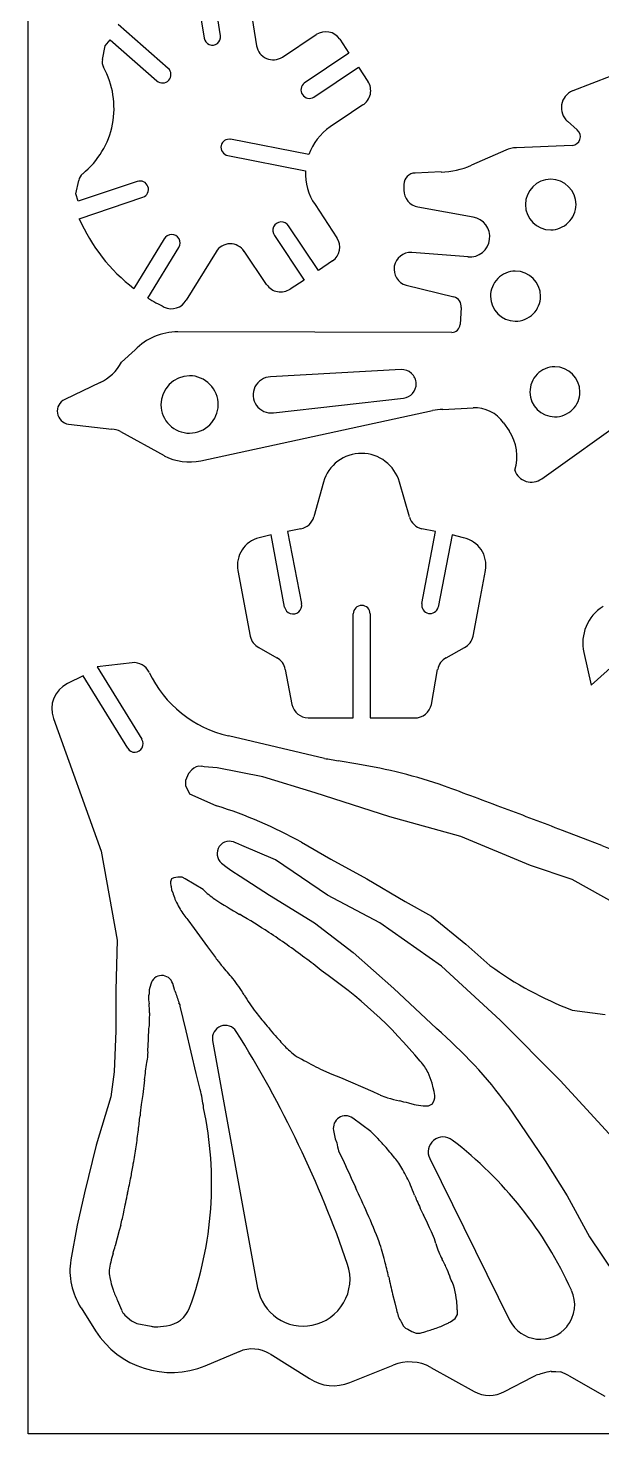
# Model space of a CAD drawing. Extents: x 81 to 378, y 115 to 614.
# Drawn here: x 81.3 to 183.3, y 115.3 to 365.1 of the extents above; entities that cross this region are included whole.
import ezdxf

# ---------------------------------------------------------------- set-up
doc = ezdxf.new("R2010")
doc.units = 0
doc.header["$MEASUREMENT"] = 0
doc.layers.add('CYAN', color=4, linetype='CONTINUOUS')

msp = doc.modelspace()

# ---------------------------------------------------------------- linework, layer by layer
at = {"layer": 'CYAN'}
for p, q in [((81.29, 115.3), (81.29, 613.9)), ((110.89, 373.51), (112.59, 363.31)), ((115.49, 363.71), (113.89, 374.11)), ((120.29, 371.91), (121.89, 361.91)), ((106.19, 357.91), (97.29, 365.71)), ((94.99, 361.91), (95.89, 363.01)), ((95.89, 363.01), (104.19, 355.71)), ((126.49, 359.91), (132.49, 363.91)), ((136.69, 363.11), (138.29, 360.61)), ((94.49, 359.51), (94.99, 361.91)), ((138.29, 360.61), (130.39, 355.31)), ((132.09, 352.81), (139.99, 358.11)), ((139.99, 358.11), (141.69, 355.61)), ((184.89, 356.51), (178.09, 353.91)), ((138.78, 350.06), (134.99, 347.51)), ((140.79, 351.41), (138.78, 350.06)), ((177.19, 348.51), (178.89, 347.01)), ((131.19, 342.61), (117.29, 345.31)), ((116.79, 342.41), (130.59, 339.71)), ((166.19, 343.41), (160.09, 340.71)), ((177.99, 344.21), (168.09, 343.81)), ((89.79, 335.61), (90.29, 338.01)), ((100.69, 337.81), (90.19, 334.31)), ((148.09, 337.31), (148.09, 336.31)), ((154.69, 339.51), (150.09, 339.31)), ((90.19, 334.31), (89.79, 335.61)), ((90.39, 331.21), (101.69, 335.01)), ((132.29, 333.71), (136.19, 327.81)), ((150.59, 333.31), (160.39, 331.51)), ((132.89, 322.01), (127.59, 329.91)), ((105.49, 327.61), (100.09, 318.81)), ((125.09, 328.21), (130.39, 320.31)), ((102.59, 317.11), (108.09, 326.11)), ((114.69, 325.31), (109.39, 316.71)), ((123.69, 319.51), (119.69, 325.41)), ((159.49, 324.41), (149.49, 325.21)), ((135.39, 323.71), (132.89, 322.01)), ((130.39, 320.31), (127.89, 318.71)), ((148.49, 319.41), (156.99, 317.31)), ((158.29, 315.41), (158.09, 312.41)), ((156.59, 311.01), (107.89, 311.11)), ((100.29, 307.91), (97.89, 305.71)), ((147.59, 304.41), (124.39, 303.11)), ((94.09, 302.11), (87.79, 299.11)), ((124.89, 296.71), (147.99, 299.31)), ((154.99, 297.31), (160.39, 297.61)), ((111.99, 288.21), (153.19, 297.11)), ((165.79, 294.91), (166.79, 293.51)), ((172.59, 285.01), (188.19, 296.11)), ((88.49, 294.71), (96.19, 293.81)), ((97.69, 293.41), (105.49, 289.11)), ((133.79, 284.41), (132.09, 278.21)), ((149.09, 278.21), (147.29, 284.41)), ((124.49, 275.01), (122.39, 274.51)), ((126.89, 262.21), (124.49, 275.01)), ((129.79, 276.11), (127.39, 275.61)), ((127.39, 275.61), (129.89, 262.81)), ((153.69, 275.61), (151.29, 276.11)), ((151.29, 262.81), (153.69, 275.61)), ((156.69, 275.01), (154.19, 262.21)), ((158.69, 274.51), (156.69, 275.01)), ((118.59, 268.71), (120.79, 257.01)), ((161.7, 263.97), (162.59, 268.71)), ((160.39, 257.01), (161.7, 263.97)), ((139.09, 242.51), (139.09, 261.01)), ((142.09, 261.01), (142.09, 242.51)), ((181.39, 248.31), (193.09, 258.91)), ((122.29, 255.01), (125.49, 253.21)), ((155.59, 253.21), (158.89, 255.01)), ((99.79, 252.31), (93.59, 251.61)), ((180.09, 254.11), (181.39, 248.31)), ((91.09, 250.01), (88.29, 248.61)), ((98.99, 237.11), (91.09, 250.01)), ((93.59, 251.61), (101.49, 238.71)), ((126.99, 251.11), (128.19, 244.91)), ((152.99, 244.91), (154.09, 251.11)), ((85.79, 242.41), (94.29, 218.81)), ((131.09, 242.51), (139.09, 242.51)), ((142.09, 242.51), (149.99, 242.51)), ((133.99, 235.31), (116.89, 239.31)), ((139.89, 234.31), (136.39, 234.91)), ((109.79, 232.61), (109.29, 231.41)), ((110.39, 233.31), (109.79, 232.61)), ((112.59, 233.81), (112.09, 233.91)), ((114.89, 233.61), (112.59, 233.81)), ((122.99, 232.01), (114.89, 233.61)), ((109.29, 231.41), (109.29, 230.51)), ((109.29, 230.51), (109.99, 229.01)), ((132.29, 229.21), (122.99, 232.01)), ((109.99, 229.01), (111.99, 228.11)), ((111.99, 228.11), (114.79, 226.91)), ((145.59, 224.91), (132.29, 229.21)), ((158.19, 221.41), (145.59, 224.91)), ((180.77, 220.78), (176.29, 222.51)), ((119.29, 219.81), (118.19, 220.31)), ((125.29, 217.31), (119.29, 219.81)), ((129.89, 220.41), (135.09, 217.41)), ((170.59, 216.31), (158.19, 221.41)), ((183.29, 219.81), (180.77, 220.78)), ((94.29, 218.81), (97.09, 203.01)), ((134.49, 211.01), (125.29, 217.31)), ((135.09, 217.41), (141.49, 213.91)), ((115.69, 216.71), (116.69, 215.91)), ((116.69, 215.91), (117.49, 215.31)), ((117.49, 215.31), (118.99, 214.41)), ((177.99, 213.81), (170.59, 216.31)), ((106.79, 213.91), (106.59, 213.41)), ((106.69, 212.61), (106.79, 211.91)), ((107.19, 214.11), (106.79, 213.91)), ((107.89, 214.21), (107.19, 214.11)), ((108.69, 214.21), (107.89, 214.21)), ((109.19, 213.91), (108.69, 214.21)), ((112.39, 212.01), (109.19, 213.91)), ((118.99, 214.41), (124.19, 211.01)), ((141.49, 213.91), (148.29, 209.91)), ((186.19, 209.21), (177.99, 213.81)), ((106.79, 211.91), (106.99, 211.51)), ((107.39, 210.31), (107.69, 209.71)), ((124.19, 211.01), (132.19, 206.11)), ((143.79, 206.11), (134.49, 211.01)), ((148.29, 209.91), (152.99, 207.31)), ((109.69, 206.61), (110.79, 205.11)), ((110.79, 205.11), (113.19, 201.81)), ((132.19, 206.11), (139.09, 200.81)), ((154.79, 198.41), (143.79, 206.11)), ((152.99, 207.31), (159.09, 202.31)), ((97.09, 203.01), (96.89, 194.11)), ((113.19, 201.81), (114.59, 199.91)), ((139.09, 200.81), (146.29, 194.41)), ((159.09, 202.31), (163.39, 198.51)), ((165.19, 188.81), (154.79, 198.41)), ((103.09, 195.21), (102.79, 194.21)), ((107.39, 194.01), (106.99, 195.31)), ((96.89, 194.11), (96.89, 186.91)), ((102.79, 193.51), (102.69, 193.11)), ((102.79, 194.21), (102.79, 193.51)), ((146.29, 194.41), (153.89, 187.31)), ((102.89, 190.11), (102.79, 188.91)), ((108.29, 191.51), (108.09, 191.91)), ((108.29, 191.31), (108.29, 191.51)), ((109.39, 186.91), (108.29, 191.31)), ((177.99, 190.61), (183.89, 189.81)), ((102.79, 188.91), (102.79, 187.71)), ((175.89, 178.11), (165.19, 188.81)), ((96.89, 186.91), (96.59, 179.61)), ((111.19, 179.31), (109.39, 186.91)), ((114.09, 185.21), (122.09, 141.21)), ((133.29, 180.11), (135.29, 179.21)), ((96.59, 179.61), (95.99, 175.21)), ((101.99, 178.21), (101.69, 175.61)), ((111.89, 176.51), (111.19, 179.31)), ((135.29, 179.21), (136.79, 178.61)), ((136.79, 178.61), (142.59, 176.11)), ((153.29, 176.81), (153.09, 177.61)), ((186.59, 166.41), (175.89, 178.11)), ((95.99, 175.21), (93.39, 166.61)), ((101.69, 175.61), (101.39, 173.81)), ((153.49, 176.11), (153.29, 176.81)), ((153.59, 175.41), (153.49, 176.11)), ((153.49, 174.61), (153.59, 175.01)), ((153.59, 175.01), (153.59, 175.41)), ((147.29, 174.51), (147.99, 174.31)), ((147.99, 174.31), (148.49, 174.21)), ((148.49, 174.21), (148.89, 174.11)), ((148.89, 174.11), (149.89, 173.81)), ((152.49, 173.61), (153.19, 173.91)), ((153.19, 173.91), (153.49, 174.61)), ((166.59, 173.61), (173.19, 163.81)), ((142.19, 169.01), (138.99, 171.41)), ((135.59, 169.21), (135.89, 167.71)), ((135.89, 167.71), (136.19, 167.01)), ((143.39, 167.81), (142.19, 169.01)), ((93.39, 166.61), (91.29, 158.11)), ((136.19, 167.01), (136.29, 166.31)), ((136.29, 166.31), (136.39, 165.91)), ((136.39, 165.91), (136.49, 165.61)), ((136.49, 165.61), (137.49, 163.51)), ((152.69, 164.21), (166.89, 135.51)), ((173.19, 163.81), (177.09, 157.61)), ((91.29, 158.11), (89.99, 152.41)), ((177.09, 157.61), (181.09, 150.31)), ((89.99, 152.41), (88.89, 146.21)), ((97.79, 152.41), (97.49, 151.41)), ((97.49, 151.41), (96.79, 148.71)), ((181.09, 150.31), (185.59, 143.61)), ((95.79, 143.11), (95.99, 142.31)), ((146.09, 140.11), (146.49, 138.61)), ((157.09, 141.11), (156.89, 141.71)), ((90.69, 137.71), (93.29, 133.61)), ((97.19, 139.01), (97.89, 137.31)), ((146.49, 138.61), (146.79, 137.31)), ((98.49, 136.41), (99.69, 135.41)), ((99.69, 135.41), (100.59, 134.91)), ((100.59, 134.91), (103.19, 134.41)), ((147.59, 135.21), (147.99, 134.41)), ((155.39, 134.71), (155.79, 134.91)), ((156.39, 135.21), (157.19, 135.81)), ((157.19, 135.81), (157.59, 136.51)), ((157.59, 136.51), (157.59, 137.31)), ((147.99, 134.41), (148.39, 134.11)), ((148.39, 134.11), (148.79, 133.91)), ((148.79, 133.91), (149.49, 133.51)), ((149.49, 133.51), (150.29, 133.21)), ((150.29, 133.21), (150.99, 133.21)), ((112.79, 127.41), (118.79, 129.91)), ((124.29, 129.51), (131.29, 125.11)), ((138.49, 124.41), (146.19, 127.51)), ((152.89, 127.11), (160.59, 122.81)), ((165.99, 122.81), (170.99, 125.41)), ((170.99, 125.41), (171.59, 125.71)), ((174.29, 126.41), (175.09, 126.41)), ((175.09, 126.41), (175.99, 126.31)), ((177.49, 125.61), (183.79, 122.01)), ((377.96, 115.3), (81.29, 115.3))]:
    msp.add_line(p, q, dxfattribs=at)
for centre, radius, start, end in [((114.04, 363.5), 1.46, 187.5859, 8.1207), ((134.19, 361.41), 3.02, 34.2157, 124.2157), ((124.85, 362.43), 3, 189.9174, 303.0855), ((96.49, 359.08), 2.05, 167.9443, 208.3159), ((81.59, 350.86), 14.97, 349.0246, 28.9789), ((105.19, 356.81), 1.49, 227.7263, 47.7263), ((131.29, 354.1), 1.51, 126.8467, 301.5847), ((139.19, 353.95), 3, 302.1023, 33.7082), ((179.29, 350.93), 3.21, 112.0298, 229.0455), ((81.57, 350.88), 15, 308.91, 348.9712), ((140.6, 339.23), 10, 124.1523, 160.2598), ((117.03, 343.84), 1.49, 80.1851, 165.6254), ((177.88, 345.79), 1.58, 273.8682, 50.494), ((117.09, 343.91), 1.53, 168.6901, 258.6901), ((168.21, 338.51), 5.3, 91.3272, 112.4501), ((140.59, 339.3), 10.01, 177.6701, 213.9683), ((154.34, 353.82), 14.32, 271.3891, 293.6685), ((92.18, 337.7), 1.92, 128.5597, 170.9274), ((101.19, 336.41), 1.49, 289.6538, 109.6538), ((150.09, 337.31), 2, 90, 180), ((174.19, 333.71), 4.5, 90, 180), ((174.19, 333.71), 4.5, 0, 90), ((151.11, 336.28), 3.02, 179.5336, 260.0776), ((174.19, 333.71), 4.5, 180, 270), ((174.21, 333.76), 4.48, 313.4126, 359.3287), ((118.89, 343.51), 31.04, 203.3446, 232.7246), ((126.3, 329.12), 1.51, 31.5847, 216.8467), ((159.78, 327.98), 3.58, 265.2575, 80.2939), ((174.12, 333.72), 4.51, 270.8865, 314.6155), ((106.81, 326.9), 1.5, 328.3654, 151.6713), ((133.68, 326.17), 3, 304.7523, 33.1658), ((117.22, 323.81), 2.94, 32.9344, 149.3571), ((149.29, 322.25), 2.96, 86.2817, 254.1535), ((167.94, 317.46), 4.45, 90.6365, 180.651), ((167.89, 317.41), 4.5, 0, 90), ((126.19, 321.21), 3.02, 214.2157, 304.2157), ((156.46, 315.55), 1.84, 355.5299, 73.2308), ((167.89, 317.41), 4.4, 180, 270), ((167.91, 317.46), 4.48, 315.2002, 359.2979), ((118.99, 343.41), 30.99, 238.0506, 244.1762), ((106.79, 318.21), 3, 244.2385, 329.9669), ((156.59, 312.51), 1.5, 269.932, 356.1181), ((167.97, 317.4), 4.39, 268.958, 315.2609), ((107.88, 300.5), 10.6, 89.9517, 135.7156), ((90.49, 309.71), 8.41, 295.3214, 331.5822), ((174.94, 300.46), 4.45, 90.6365, 180.651), ((174.89, 300.41), 4.5, 0, 90), ((110.09, 298.11), 5.2, 91.1071, 180.0054), ((109.94, 298.16), 5.15, 359.4383, 89.4491), ((124.49, 299.9), 3.21, 91.7996, 277.1347), ((147.73, 301.86), 2.55, 1.1249, 93.2803), ((147.68, 301.9), 2.61, 276.7938, 0.2133), ((174.89, 300.41), 4.4, 180, 270), ((174.91, 300.46), 4.48, 315.2002, 359.2979), ((88.79, 297.01), 2.32, 115.4868, 262.5921), ((109.94, 298.16), 5.05, 180.5616, 270.5729), ((109.99, 298.22), 5.1, 314.8629, 358.7399), ((155.28, 286.51), 10.81, 91.5328, 101.1476), ((160.67, 291.42), 6.2, 34.2799, 92.59), ((174.97, 300.4), 4.39, 268.958, 315.2609), ((95.87, 289.61), 4.21, 64.4382, 85.699), ((110.01, 298.12), 5.01, 269.7158, 315.5239), ((160.19, 288.99), 7.99, 341.8824, 34.3779), ((109.95, 297.41), 9.43, 241.7516, 282.4821), ((140.55, 282.48), 7.03, 89.674, 164.0658), ((140.56, 282.53), 6.98, 15.6375, 89.8061), ((170.74, 287.52), 3.12, 198.9793, 306.3127), ((129.22, 279.04), 2.98, 280.9474, 343.8475), ((151.97, 279.02), 3, 195.8268, 256.8376), ((123.5, 269.63), 5, 102.8898, 190.6468), ((157.68, 269.62), 4.99, 349.4807, 78.3542), ((128.39, 262.51), 1.53, 191.3099, 11.3099), ((140.59, 261.01), 1.5, 90, 180), ((140.59, 261.01), 1.5, 0, 90), ((152.74, 262.52), 1.48, 168.7026, 347.9186), ((187.5, 255.84), 7.61, 121.8136, 193.1452), ((123.68, 257.62), 2.96, 191.8647, 241.8751), ((157.38, 257.7), 3.08, 299.2242, 347.036), ((100.07, 249.32), 3.01, 25.4601, 95.4623), ((124.08, 250.62), 2.95, 9.5789, 61.4964), ((157.11, 250.54), 3.07, 119.6418, 169.2829), ((121.67, 259.72), 20.97, 205.7659, 256.8155), ((90.49, 244.12), 5, 116.1235, 199.9553), ((131.11, 245.49), 2.98, 191.231, 269.5476), ((150.02, 245.54), 3.03, 269.3081, 348.0116), ((100.25, 237.88), 1.48, 211.5788, 33.6597), ((170.09, 444.51), 212.29, 260.2093, 260.866), ((111.83, 231.92), 2, 82.6619, 136.2182), ((124.05, 139.42), 96.2, 71.0528, 80.5249), ((-369.72, -1190.29), 1514.6, 69.28659, 69.71872), ((90.32, 149.29), 81.38, 60.9128, 72.5069), ((-753.11, -2216.49), 2610.08, 69.14041, 69.38218), ((117.08, 218.4), 2.2, 59.9241, 230.5202), ((270.56, 458.32), 253.97, 249.9029, 252.1218), ((108.79, 213.28), 2.21, 176.6042, 197.6458), ((143.19, 222.91), 37.95, 197.4801, 199.3898), ((124.08, 224.31), 16.98, 226.4445, 235.5735), ((156.37, 273.62), 75.91, 236.5166, 240.4138), ((117.31, 213.77), 10.44, 202.8816, 210.2485), ((137.29, 228.41), 35.17, 214.4616, 218.3071), ((68.12, 119.29), 101.87, 56.6752, 60.1098), ((32.89, 67.91), 164.16, 53.5226, 56.2534), ((131.27, 212.03), 20.62, 215.9903, 221.3294), ((108.18, 168.81), 38.27, 48.81, 54.3539), ((81.78, 167.12), 46.21, 39.0128, 42.6174), ((86.17, 128.32), 83.84, 39.3707, 55.7265), ((199.99, 248.71), 62.13, 233.9045, 249.2602), ((105.05, 194.71), 2.03, 17.245, 165.6926), ((96.58, 179.51), 26.91, 30.8391, 38.3455), ((110.89, 192.99), 8.2, 179.1773, 188.9939), ((271.48, 247.54), 172.6, 198.0675, 198.8024), ((147.38, 209.81), 32.24, 210.7856, 217.4433), ((91.29, 190.19), 11.6, 359.6137, 7.539), ((169.06, 226.74), 59.74, 217.6953, 220.2867), ((-249.21, 202.82), 352.32, 356.8735, 357.5411), ((116.34, 185.59), 2.29, 32.0553, 189.6537), ((212.98, 262.01), 116.07, 219.5506, 221.3016), ((-51.01, 80.4), 199.96, 18.9707, 32.1493), ((161.68, 217.61), 48.22, 221.8969, 225.0068), ((99.88, 124.51), 82.82, 36.3554, 49.3061), ((60.58, 188.89), 42.49, 349.7173, 351.358), ((79.19, 183.06), 23.41, 358.6536, 1.3464), ((134.08, 190.12), 9.26, 225.5245, 232.1037), ((134.34, 191.03), 10.16, 234.0958, 243.9766), ((-200.22, 218.78), 304.91, 352.3539, 352.9413), ((155.3, 225.8), 50.72, 239.9292, 244.2762), ((147.39, 177.81), 5.16, 31.5348, 45.7848), ((145.9, 176.29), 7.24, 26.3466, 35.5809), ((133.5, 171.47), 20.53, 17.3976, 23.0522), ((78.39, 168.71), 34.4, 7.5101, 13.0995), ((169.65, 233.03), 63.02, 244.574, 245.8757), ((149.71, 188.7), 14.42, 246.1941, 251.7309), ((154.37, 208.91), 35.13, 254.8466, 258.3684), ((212.68, 161.67), 111.96, 173.7751, 174.8037), ((49.39, 159.81), 64.51, 339.959, 11.9845), ((152, 184.21), 10.61, 258.5174, 267.2326), ((151.99, 177.41), 3.83, 262.5041, 277.4959), ((-91.62, 193.68), 194.04, 352.7855, 353.529), ((137.72, 169.63), 2.18, 54.5861, 191.2244), ((-26.31, 184.74), 128.13, 351.7286, 353.0821), ((50.11, 79.89), 128.18, 42.4519, 43.3059), ((155.07, 165.39), 2.66, 52.5873, 206.458), ((114.08, 111.91), 70.04, 24.364, 52.5357), ((-24.71, 185.63), 126.68, 349.8499, 351.2255), ((84.5, 113), 80.47, 39.6166, 41.586), ((-18.61, 182.75), 120.18, 349.5777, 350.6907), ((417.07, 287.94), 306.03, 203.9915, 204.8964), ((135.87, 155.33), 13.9, 35.5251, 40.2248), ((139.37, 158.04), 9.48, 26.0562, 34.4567), ((-93.01, 199.34), 196.37, 347.8786, 348.7427), ((108.19, 139.91), 45.53, 25.4937, 29.3214), ((-181.92, 214.17), 286.45, 348.0192, 348.7135), ((-160.3, 19.47), 330.71, 24.0997, 24.9758), ((85.29, 133.59), 69.04, 20.4491, 22.0519), ((168.19, 164.41), 19.39, 200.2103, 203.3925), ((199.5, 178.59), 53.76, 204.0122, 205.5381), ((90.98, 124.53), 67.49, 25.9006, 27.2295), ((-36.82, 182.87), 138.01, 347.2466, 348.2238), ((64.79, 119.9), 84.23, 20.504, 24.2563), ((68.08, 113.62), 92.85, 24.6214, 25.7808), ((74, 114.77), 87, 24.4718, 25.562), ((138.5, 144.67), 15.92, 16.1938, 22.6863), ((130.59, 138.01), 35.47, 164.6315, 167.296), ((71.69, 155.72), 26.06, 341.4017, 344.3928), ((111.19, 138), 34.44, 13.4404, 19.3387), ((168.08, 153.04), 14.82, 195.3772, 201.4927), ((181.3, 159.29), 29.43, 203.3811, 206.1692), ((100.79, 144.29), 12.06, 170.8392, 213.074), ((103.1, 143.55), 7.46, 162.3975, 173.413), ((130.17, 142.79), 8.34, 281.1552, 18.3319), ((96.68, 132.52), 49.86, 12.3778, 15.6947), ((93.78, 114.63), 68.83, 25.7275, 27.4026), ((101.79, 144.22), 6.1, 178.2653, 190.5321), ((204.39, 154.9), 60.15, 191.2105, 194.2382), ((85.69, 117.31), 75.19, 19.905, 21.2071), ((121.88, 127.83), 37.66, 21.6309, 23.6088), ((114.17, 146.75), 18.72, 193.7169, 198.1738), ((119.69, 149.6), 24.87, 200.4584, 205.2089), ((130.2, 142.7), 8.25, 190.4269, 281.1094), ((105.89, 130.66), 52.25, 9.0787, 11.531), ((172.39, 138.24), 6.06, 320.7454, 25.0046), ((105.33, 139.44), 4.97, 276.4012, 339.5421), ((145.18, 137.34), 12.4, 359.8706, 7.2821), ((99.78, 137.92), 1.99, 197.9093, 229.4708), ((163.28, 141.22), 16.95, 193.3282, 197.182), ((161.3, 142.69), 15.62, 204.5138, 208.6163), ((146.47, 154.3), 21.51, 295.6717, 297.4584), ((172.34, 138.2), 6.08, 206.3093, 321.3803), ((106.72, 142.1), 15.89, 212.2875, 292.4365), ((105.86, 148.61), 14.45, 259.3322, 261.7436), ((103.47, 148.81), 14.5, 271.2693, 279.6114), ((148, 145.21), 12.37, 283.9512, 290.2542), ((138.4, 181.71), 50.07, 286.1019, 287.2966), ((131.11, 196.61), 66.51, 289.479, 290.4872), ((148.09, 151.51), 18.32, 290.1167, 293.4861), ((121.15, 124.41), 5.98, 58.4057, 113.275), ((149.11, 120.21), 7.87, 61.3289, 111.838), ((135.57, 131.81), 7.95, 237.4011, 291.493), ((182.98, 86.11), 41.21, 104.4624, 106.0478), ((176.24, 115.2), 11.38, 99.881, 108.1915), ((172.05, 115.92), 11.1, 60.7087, 69.2575), ((163.29, 127.71), 5.59, 241.1443, 298.8557)]:
    msp.add_arc(centre, radius, start, end, dxfattribs=at)

doc.saveas('drawing.dxf')
